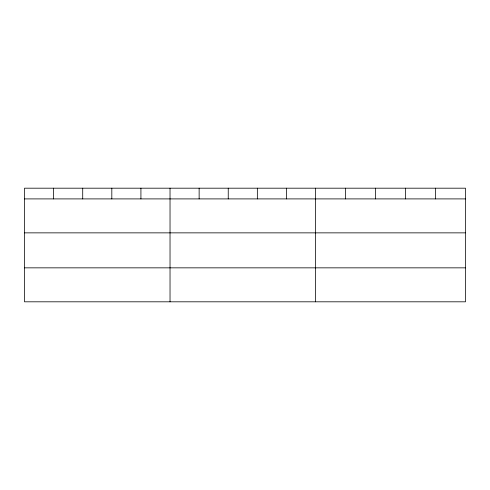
<?xml version="1.0" encoding="UTF-8"?>
<svg xmlns="http://www.w3.org/2000/svg" width="490" height="490" viewBox="0 0 490 490"><rect width="100%" height="100%" fill="white"/><g stroke="black" fill="none" stroke-linecap="round" stroke-linejoin="round"><path stroke-width="0.73" d="M465.5 232.86L465.5 188.191L24.5 188.191L24.5 301.809L465.5 301.809L465.5 232.86L24.5 232.86M24.5 198.903L465.5 198.903M24.5 267.846L465.5 267.846M435.512 188.191L435.512 198.903M405.524 188.191L405.524 198.903M375.536 188.191L375.536 198.903M345.548 188.191L345.548 198.903M315.56 188.191L315.56 301.809M286.454 188.191L286.454 198.903M257.348 188.191L257.348 198.903M228.242 188.191L228.242 198.903M199.136 188.191L199.136 198.903M170.03 188.191L170.03 301.809M140.924 188.191L140.924 198.903M111.818 188.191L111.818 198.903M82.712 188.191L82.712 198.903M53.606 188.191L53.606 198.903"/></g></svg>
